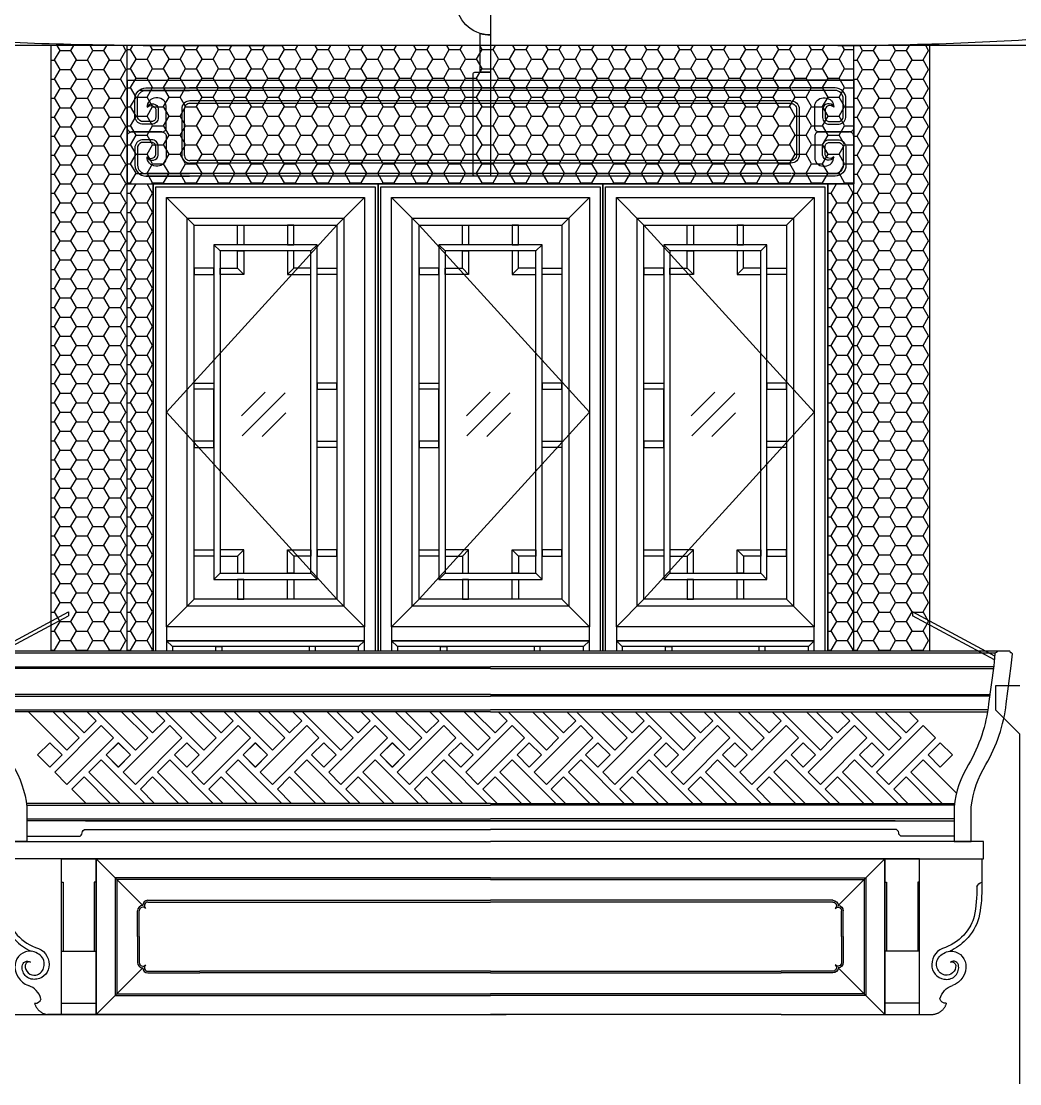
# Model space of a CAD drawing. Extents: x 296441 to 853063, y 459050 to 1117990.
# Drawn here: x 637593 to 640479, y 1002063 to 1005133 of the extents above; entities that cross this region are included whole.
import ezdxf
from ezdxf.xclip import XClip

# ---------------------------------------------------------------- set-up
doc = ezdxf.new("R2010")
doc.units = 0
doc.header["$LTSCALE"] = 1000
doc.header["$XCLIPFRAME"] = 0
doc.linetypes.add('CENTER2', pattern=[28.575, 19.05, -3.175, 3.175, -3.175])
for name, color, linetype in [('00-景观-剖', 6, 'Continuous'), ('1.5铝板', 3, 'Continuous'), ('17-ELEV$0$G-XREF', 2, 'Continuous'), ('95', 95, 'Continuous'), ('E2-E3-ELEV-N$0$A-ELEV-HEVY', 2, 'Continuous'), ('E2-E3-ELEV-N$0$A-ELEV-MEDM', 4, 'Continuous'), ('E2-E3-ELEV-N$0$A-ELEV-MEDM-HEVY', 2, 'Continuous'), ('E2-E3-ELEV-N$0$A-ELEV-THIN', 144, 'Continuous'), ('E2-E3-ELEV-N$0$A-ELEV-THIN-GRAY', 252, 'Continuous'), ('E2-E3-ELEV-N$0$LPM540255$0$A-ELEV-MEDM', 4, 'Continuous'), ('E2-E3-ELEV-N$0$LPM540255$0$A-ELEV-THIN', 144, 'Continuous'), ('E2-E3-ELEV-N$0$LPM540255$0$A-ELEV-THIN-GRAY', 252, 'Continuous'), ('E2-E3-ELEV-N$0$LPM540255$0$A-WALL', 1, 'Continuous'), ('E2-E3-ELEV-N$0$！！！修改标记', 2, 'Continuous'), ('G-GRID', 8, 'CENTER2'), ('ZT1_通用--填充---PM、LM、DY、JD', 8, 'Continuous'), ('主框线', 4, 'Continuous'), ('副框内口线', 6, 'Continuous'), ('花格栅', 6, 'Continuous'), ('铝合金花格条', 5, 'Continuous')]:
    doc.layers.add(name, color=color, linetype=linetype)

# ---------------------------------------------------------------- blocks, each defined once
blk = doc.blocks.new('E2-E3-ELEV-N$0$歇山-标准侧')
at = {"layer": 'E2-E3-ELEV-N$0$A-ELEV-MEDM'}
for p, q in [((1989.6, 1181.6), (2057, 1181.6)), ((2057.9, 1153.9), (2057.5, 1176.4)), ((1930, 964.4), (1944.8, 948.9)), ((1834.2, 826.5), (1831.5, 810.9)), ((1831.5, 810.9), (1852.7, 798.3)), ((1729.4, 714.6), (1753.6, 700.6)), ((1666.6, 563.8), (1666.6, 536.2)), ((1585.3, 507.6), (1573.8, 499.8)), ((1573.8, 499.8), (1576.4, 478.1)), ((1623.7, 507.6), (1585.3, 507.6)), ((1666.6, 536.2), (1623.7, 507.6)), ((1498.9, 476), (1498.9, 428.9)), ((1576.4, 478.1), (1502.1, 476)), ((1498.9, 428.9), (1528.9, 419.4)), ((1528.9, 426), (1655.5, 426)), ((1528.9, 426), (1528.9, 419.4)), ((1655.5, 426), (1689.1, 417)), ((1689.1, 417), (1689.1, 346.1)), ((1764.1, 316.6), (1689.1, 346.1)), ((1764.1, 316.6), (1740.8, 250.8)), ((1720.4, 211.1), (1720.4, 89.6)), ((1701, 89.6), (1701, 183.8)), ((1562.1, 124.6), (1424.6, 107.2)), ((1306.6, 94.4), (1295.3, 36.9)), ((1306.6, 94.4), (1295.3, 36.9)), ((1715.2, 84.4), (1706.2, 84.4)), ((1295.3, 36.9), (1135.9, 49.3)), ((1295.3, 36.9), (1135.9, 49.3))]:
    blk.add_line(p, q, dxfattribs=at)
for centre, radius, start, end in [((1412.3, 1468.3), 644.5, 296.267, 333.5834), ((2024.6, 1183.8), 35.1, 183.6621, 282.168), ((2030.6, 1176.4), 26.9, 273.0951, 11.218), ((2035.1, 1156.5), 23, 288.1452, 353.3521), ((2423.2, 6030.3), 5427.1, 244.538, 254.4881), ((1570.6, 1279.9), 478.2, 318.728, 341.962), ((2022.6, 1198.6), 66.9, 272.3393, 287.1228), ((1368.7, 1358.2), 706.8, 311.2015, 324.6093), ((1235.6, 1648.8), 888.1, 252.7199, 301.3494), ((1551.1, 1110), 433.7, 294.278, 314.0642), ((1716.7, 696), 37.1, 295.9837, 7.1725), ((1605.6, 677.5), 128.3, 298.9055, 353.3374), ((1852.8, 168.1), 139.2, 143.5574, 162.0138), ((1630.5, 190.9), 61.3, 328.2186, 12.1987), ((1635.7, 162), 68.8, 18.4564, 41.7333), ((1649.5, 160), 33.1, 292.6787, 357.5737), ((1581.4, 151.4), 33.1, 196.8426, 261.7376), ((1612, 136.2), 39.4, 206.3464, 264.8), ((1612, 136.2), 39.4, 206.3464, 264.8), ((1623.7, 137.7), 39.4, 289.6163, 348.0699), ((1329.8, 118), 33.1, 196.8426, 241.8882), ((1329.8, 118), 33.1, 241.8882, 261.7376), ((1329.8, 118), 33.1, 241.8882, 261.7376), ((1360.4, 102.8), 39.4, 206.3464, 264.8), ((1360.4, 102.8), 39.4, 206.3464, 264.8), ((1372, 104.3), 39.4, 289.6163, 348.0699), ((1372, 104.3), 39.4, 289.6163, 348.0699), ((1397.9, 126.6), 33.1, 292.6787, 323.9891), ((1397.9, 126.6), 33.1, 292.6787, 323.9891), ((1599.3, 66), 32.2, 39.0937, 73.4177), ((1599.3, 66), 32.2, 39.0937, 73.4177), ((1622.1, 207.5), 117.8, 269.0902, 269.5455), ((1653.5, 72.9), 32.2, 120.9986, 155.3226), ((1706.2, 89.6), 5.18, 180, 270), ((1715.2, 89.6), 5.18, 270, 0), ((1098.8, 79), 39.4, 201.9274, 217.2656), ((1098.8, 79), 39.4, 217.2656, 260.381), ((1080.7, 10), 32.2, 34.6748, 68.9987), ((1080.7, 10), 32.2, 34.6748, 68.9987), ((1135.3, 12.7), 32.2, 116.5797, 150.9036), ((1135.3, 12.7), 32.2, 116.5797, 150.9036), ((1110.6, 79.5), 39.4, 285.1974, 310.8833), ((1110.6, 79.5), 39.4, 285.1974, 310.8833), ((1110.6, 79.5), 39.4, 310.8833, 343.651), ((1347.6, 32.7), 32.2, 39.0937, 73.4177), ((1347.6, 32.7), 32.2, 39.0937, 73.4177), ((1401.9, 39.5), 32.2, 120.9986, 155.3226), ((1401.9, 39.5), 32.2, 120.9986, 155.3226)]:
    blk.add_arc(centre, radius, start, end, dxfattribs=at)
at = {"layer": 'E2-E3-ELEV-N$0$A-ELEV-MEDM-HEVY'}
blk.add_line((0, 0), (-500, 0), dxfattribs=at)
blk.add_line((0, 0), (-500, 0), dxfattribs=at)
for centre, radius, start, end in [((182.9, 7243.3), 7243.3, 275.86203, 277.01949), ((182.9, 7243.3), 7243.3, 275.86203, 277.01949), ((-27.1, 11903.9), 11903.9, 270.1306, 274.16152), ((-27.1, 11903.9), 11903.9, 274.16152, 274.57652)]:
    blk.add_arc(centre, radius, start, end, dxfattribs=at)
at = {"layer": 'E2-E3-ELEV-N$0$A-ELEV-THIN'}
for p, q in [((1930, 964.4), (1873.2, 964.4)), ((1873.2, 964.4), (1889.8, 948.9)), ((1944.8, 948.9), (1889.8, 948.9)), ((1760.7, 826.5), (1757.9, 810.9)), ((1831.5, 810.9), (1757.9, 810.9)), ((1834.2, 826.5), (1760.7, 826.5)), ((1772.7, 810.9), (1794, 798.3)), ((1852.7, 798.3), (1794, 798.3)), ((1729.4, 714.6), (1649.5, 714.6)), ((1649.5, 714.6), (1673.2, 700.6)), ((1753.6, 700.6), (1673.2, 700.6)), ((1585.2, 564.8), (1585.2, 536.2)), ((1585.2, 563.8), (1666.6, 563.8)), ((1522, 521.8), (1487.6, 499.4)), ((1573.8, 499.8), (1487.6, 499.4)), ((1487.6, 499.4), (1490.2, 477.8)), ((1532.7, 507.6), (1522, 521.8)), ((1585.2, 536.2), (1532.7, 507.6)), ((1585.3, 507.6), (1532.7, 507.6)), ((1666.6, 536.2), (1585.2, 536.2)), ((1412.6, 483.9), (1412.6, 425.1)), ((1493.4, 477.8), (1415.8, 483.9)), ((1502.1, 476), (1415.8, 483.9)), ((1528.9, 383.2), (1412.6, 425.1)), ((1557.9, 417), (1528.9, 426)), ((1528.9, 419.4), (1528.9, 383.2)), ((1557.9, 417), (1689.1, 417)), ((1557.9, 345.5), (1557.9, 417)), ((1637.7, 314.6), (1557.9, 345.5)), ((1637.9, 314.7), (1661.1, 248.9)), ((1685.8, 210), (1720.4, 211.1))]:
    blk.add_line(p, q, dxfattribs=at)
for centre, radius, start, end in [((1265.2, 1495.1), 807, 304.9694, 334.205), ((2023, 1177.7), 45.9, 227.1987, 272.8577), ((2227.8, 5625.9), 5073.7, 244.7639, 255.3306), ((2153, 5437.1), 4846.3, 244.5611, 255.6448), ((2169.9, 5481.5), 4945.2, 244.7138, 255.5346), ((2411.4, 6101.8), 5632.4, 245.2293, 254.6869), ((1454.3, 1294.2), 555.8, 300.6141, 321.598), ((1454.3, 1294.2), 555.8, 300.6141, 321.598), ((3025.7, 8396.8), 8145.8, 248.26406, 254.95819), ((1225.7, 1692.4), 1015, 253.8281, 300.2713), ((1236.1, 1663.4), 964.3, 252.8269, 300.65), ((1560.8, 1145.6), 396.2, 296.7526, 302.3415), ((1222.4, 1673.1), 1021.4, 253.6324, 300.3363), ((1417.9, 1283.9), 614.2, 288.5699, 307.7603), ((1224.4, 1630.9), 1007.4, 252.645, 292.7201), ((1636.4, 696), 37.1, 295.9837, 7.1725), ((1525.2, 677.5), 128.3, 298.9055, 353.3374), ((1202.5, 1453), 967.6, 252.5103, 293.4317), ((1459.7, 337.3), 99.6, 66.8014, 118.1739), ((1624.2, 198), 161.7, 66.3667, 114.2237), ((1701.7, 228.1), 107.6, 90.1962, 126.5113), ((1702.2, 202.9), 61.6, 90.8149, 131.7765), ((1201.7, -70.2), 559.4, 29.8066, 34.7832), ((1703.2, 206.5), 58.1, 49.6797, 91.8697)]:
    blk.add_arc(centre, radius, start, end, dxfattribs=at)
blk = doc.blocks.new('E2-E3-ELEV-N$0$LPM540255$0$回纹头1A-E')
at = {"layer": 'E2-E3-ELEV-N$0$LPM540255$0$A-ELEV-MEDM'}
for p, q in [((0, 0), (120, 0)), ((0, 0), (0, -200)), ((0, -200), (120, -200))]:
    blk.add_line(p, q, dxfattribs=at)
at = {"layer": 'E2-E3-ELEV-N$0$LPM540255$0$A-ELEV-THIN'}
for points in [[(0, -92, 0.414214), (8, -100), (67, -100), (8, -100), (67, -100, 0.414214), (75, -92), (75, -50.4, 0.414214), (59, -34.4), (55, -34.4, 0.427294), (38.5, -52.4, -0.596512), (55, -56), (55, -72, -0.414214), (47, -80), (31, -80, -0.344543), (20, -72), (20, -36, -0.414213), (36, -20), (120, -20)], [(121, -45, 0.414214), (110, -56), (110, -144, 0.414214), (121, -155, 0.414214)], [(0, -108, -0.414214), (8, -100), (67, -100), (8, -100), (67, -100, -0.414214), (75, -108), (75, -149.6, -0.414214), (59, -165.6), (55, -165.6, -0.427294), (38.5, -147.6, 0.596512), (55, -144), (55, -128, 0.414214), (47, -120), (31, -120, 0.344543), (20, -128), (20, -164, 0.414213), (36, -180), (120, -180)]]:
    blk.add_lwpolyline(points, format="xyb", dxfattribs=at)
at = {"layer": 'E2-E3-ELEV-N$0$LPM540255$0$A-ELEV-THIN-GRAY'}
for points in [[(38.5, -51.3, -0.720193), (60, -55.4), (60, -72, -0.414214), (47, -85), (31, -85, -0.369393), (15, -72), (15, -36, -0.414213), (36, -15), (120, -15)], [(121, -40, 0.414214), (105, -56), (105, -144, 0.414214), (121, -160)], [(38.5, -148.7, 0.720193), (60, -144.6), (60, -128, 0.414214), (47, -115), (31, -115, 0.369393), (15, -128), (15, -164, 0.414213), (36, -185), (120, -185)]]:
    blk.add_lwpolyline(points, format="xyb", dxfattribs=at)
blk = doc.blocks.new('*U779')
at = {"layer": 'E2-E3-ELEV-N$0$A-ELEV-MEDM'}
for p, q in [((3, 300), (2100, 300)), ((3, 0), (2100, 0))]:
    blk.add_line(p, q, dxfattribs=at)
at = {"layer": 'E2-E3-ELEV-N$0$LPM540255$0$A-ELEV-THIN'}
for p, q in [((1918.5, 270), (33.6, 270)), ((1918.5, 232.5), (181.5, 232.5)), ((1918.5, 67.5), (181.5, 67.5)), ((1918.5, 30), (54, 30))]:
    blk.add_line(p, q, dxfattribs=at)
at = {"layer": 'E2-E3-ELEV-N$0$LPM540255$0$A-ELEV-THIN-GRAY'}
for p, q in [((1918.5, 277.5), (180, 277.5)), ((1918.5, 240), (181.5, 240)), ((1918.5, 60), (181.5, 60)), ((1918.5, 22.5), (54, 22.5))]:
    blk.add_line(p, q, dxfattribs=at)
at = {"layer": 'E2-E3-ELEV-N$0$LPM540255$0$A-WALL', "yscale": 1.500000000000582, "zscale": 1.500000000000582}
for p, xscale in [((0, 300), 1.500000000000582), ((2100, 300), -1.500000000000582)]:
    blk.add_blockref('E2-E3-ELEV-N$0$LPM540255$0$回纹头1A-E', p, dxfattribs=dict(at, xscale=xscale))
blk = doc.blocks.new('E2-E3-ELEV-N$0$木牛腿1-E1')
at = {"layer": 'E2-E3-ELEV-N$0$A-ELEV-MEDM'}
for p, q in [((-7061.3, -100), (-7061.3, -188.2)), ((-7061.3, -100), (-7061.3, -183.7)), ((-6851.3, -100), (-7061.3, -100)), ((-6851.3, -550), (-6851.3, -100)), ((-7061.3, -167.4), (-7061.3, -167.4)), ((-6851.3, -550), (-6921.3, -550)), ((-6851.3, -550), (-6851.3, -550))]:
    blk.add_line(p, q, dxfattribs=at)
for centre, radius, start, end in [((-6666.3, -190.6), 395, 179.6459, 191.6372), ((-6910, -227.7), 149.5, 196.5578, 225.1977), ((-6910.1, -234.9), 144.4, 223.2207, 245.8458), ((-6971, -411.7), 45.1, 87.7087, 170.9062), ((-6957.2, -410.9), 58.6, 173.8547, 250.5784), ((-6994.8, -519.6), 56.4, 15.8434, 71.3549), ((-6957.2, -500.3), 17.2, 264.1152, 346.871), ((-6916.5, -506.4), 43.9, 194.5171, 263.6929)]:
    blk.add_arc(centre, radius, start, end, dxfattribs=at)
at = {"layer": 'E2-E3-ELEV-N$0$A-ELEV-THIN-GRAY'}
for points in [[(-7047.6, -181), (-7047.6, -180.9, 0.045546), (-7039.8, -267.1, 0.097102), (-7015.3, -313.2, 0.132336), (-6956.2, -356.5, 0.076381)], [(-6956.2, -356.5, -0.355172), (-6917, -405.9, -0.371242), (-6952.2, -447.5, -0.520724), (-6994.6, -410.5, -0.601047), (-6971.2, -398.3, 0.447552), (-6986.3, -408.1, 0.457914), (-6955.2, -436.7, 0.505938), (-6936.1, -385.8, 0.175527), (-6969.2, -366.6, 0.232503)]]:
    blk.add_lwpolyline(points, format="xyb", dxfattribs=at)
blk.add_arc((-7067.7, -187.6), 21.2, 18.1847, 72.6099, dxfattribs=at)
blk = doc.blocks.new('E2-E3-ELEV-N$0$美人靠1-E')
at = {"layer": 'E2-E3-ELEV-N$0$A-ELEV-MEDM', "ltscale": 0.1}
blk.add_lwpolyline([(-115, 508), (-119, 542, -0.370651), (-113, 545, -0.499609), (-110, 550), (-79, 550, -0.140378), (-76, 550, -0.281838), (-74, 546, -0.396874), (-68, 542), (-65, 508), (-50, 398, 0.101584), (8, 222, -0.112631), (50, 100), (50, 0), (0, 0), (0, 100, 0.10801), (-42, 222, -0.101584), (-101, 398)], format="xyb", close=True, dxfattribs=at)
at = {"layer": 'E2-E3-ELEV-N$0$A-ELEV-THIN'}
for p, q in [((-68, 535), (170, 663.5)), ((-67, 525), (170, 652.3))]:
    blk.add_line(p, q, dxfattribs=at)
at = {"layer": 'E2-E3-ELEV-N$0$A-ELEV-THIN', "ltscale": 0.1}
blk.add_line((170, 663.5), (170, 652.3), dxfattribs=at)
blk = doc.blocks.new('E2-E3-ELEV-N$0$木牛腿1-E2')
at = {"layer": 'E2-E3-ELEV-N$0$A-ELEV-MEDM'}
blk.add_lwpolyline([(0, 450), (100, 450), (100, 0), (0, 0)], close=True, dxfattribs=at)
at = {"layer": 'E2-E3-ELEV-N$0$A-ELEV-THIN'}
for p, q in [((0, 382.6), (5, 382.6)), ((5, 382.6), (5, 183)), ((100, 382.6), (95, 382.6)), ((95, 382.6), (95, 183)), ((0, 183), (100, 183)), ((0, 33), (100, 33))]:
    blk.add_line(p, q, dxfattribs=at)
blk = doc.blocks.new('E2-E3-ELEV-N$0$芽头1-E')
at = {"layer": 'E2-E3-ELEV-N$0$A-ELEV-THIN'}
blk.add_lwpolyline([(170, 50), (0, 50), (0, 5), (150, 5, 0.414214), (160, 15, -0.414214), (170, 25)], format="xyb", dxfattribs=at)
blk = doc.blocks.new('E2-E3-ELEV-N$0$镶板450-E')
at = {"layer": 'E2-E3-ELEV-N$0$A-ELEV-MEDM'}
blk.add_lwpolyline([(300, 0), (0, 0), (0, 450), (300, 450)], dxfattribs=at)
at = {"layer": 'E2-E3-ELEV-N$0$A-ELEV-THIN'}
blk.add_lwpolyline([(300, 390), (60, 390), (60, 60), (300, 60)], dxfattribs=at)
at = {"layer": 'E2-E3-ELEV-N$0$A-ELEV-THIN', "ltscale": 0.1}
for points in [[(150, 325), (300, 325)], [(125, 225), (125, 300)], [(125, 225), (125, 150)], [(150, 125), (300, 125)]]:
    blk.add_lwpolyline(points, dxfattribs=at)
for centre, start, end in [((135.5, 299.6), 43.2913, 177.9571), ((150.3, 314.5), 91.7994, 226.9566), ((135.5, 150.4), 182.0429, 316.7087), ((150.3, 135.5), 133.0434, 268.2006)]:
    blk.add_arc(centre, 10.5, start, end, dxfattribs=at)
at = {"layer": 'E2-E3-ELEV-N$0$A-ELEV-THIN-GRAY', "ltscale": 0.1}
for p, q in [((135, 315), (0, 450)), ((135, 135), (0, 0))]:
    blk.add_line(p, q, dxfattribs=at)
for points in [[(300, 395), (55, 395), (55, 55), (300, 55)], [(150, 330), (300, 330)], [(120, 225), (120, 300)], [(120, 225), (120, 150)], [(150, 120), (300, 120)]]:
    blk.add_lwpolyline(points, dxfattribs=at)
for centre, start, end in [((135, 300), 90, 180), ((150, 315), 90, 180), ((135, 150), 180, 270), ((150, 135), 180, 270)]:
    blk.add_arc(centre, 15, start, end, dxfattribs=at)
blk = doc.blocks.new('E2-E3-ELEV-N$0$花饰1-E')
at = {"layer": 'E2-E3-ELEV-N$0$A-ELEV-THIN'}
for p, q in [((-166, 265), (-55.1, 154.1)), ((-19.8, 189.5), (-95.3, 265)), ((-5.6, 203.6), (-67, 265)), ((3.7, 265), (29.7, 239)), ((43.8, 224.9), (-90.5, 90.5)), ((29.7, 239), (-5.6, 203.6)), ((43.8, 224.9), (79.2, 189.5)), ((-55.1, 55.1), (79.2, 189.5)), ((-19.8, 189.5), (-55.1, 154.1)), ((-104.6, 175.4), (-140, 140)), ((-104.6, 175.4), (-69.3, 140)), ((58, 140), (93.3, 175.4)), ((93.3, 175.4), (128.7, 140)), ((-140, 140), (-104.6, 104.6)), ((-69.3, 140), (-104.6, 104.6)), ((8.5, 90.5), (43.8, 125.9)), ((43.8, 125.9), (169.7, 0)), ((58, 140), (93.3, 104.6)), ((128.7, 140), (93.3, 104.6)), ((-90.5, 90.5), (-55.1, 55.1)), ((-41, 41), (-5.6, 76.4)), ((-5.6, 76.4), (70.7, 0)), ((8.5, 90.5), (99, 0)), ((-41, 41), (0, 0))]:
    blk.add_line(p, q, dxfattribs=at)
blk = doc.blocks.new('E2-E3-ELEV-N$0$飞砖-E')
at = {"layer": 'E2-E3-ELEV-N$0$A-ELEV-HEVY'}
blk.add_lwpolyline([(0, 0), (70, 0), (70, -70), (0, -140)], dxfattribs=at)
blk = doc.blocks.new('20191021144535')
at = {"layer": '00-景观-剖', "ltscale": 0.04}
blk.add_lwpolyline([(-25, 387.9, -1), (-25, 587.9), (-25, 387.9)], format="xyb", dxfattribs=at)
at = {"layer": '00-景观-剖'}
blk.add_lwpolyline([(-25, 387.9), (-25, 280), (-55, 280), (-55, 392.5)], dxfattribs=at)
blk.add_lwpolyline([(-55, 392.5, 0.076321), (-25, 387.9)], format="xyb", dxfattribs=at)
blk.add_lwpolyline([(-75, -15), (-75, 275, -0.414214), (-70, 280), (-25, 280), (-25, -20), (-70, -20, -0.414214)], format="xyb", close=True, dxfattribs=at)
blk = doc.blocks.new('单层玻璃')
at = {"layer": '95'}
for p, q in [((-1.217, -0.085), (0.085, 1.217)), ((-1.183, -1.183), (1.183, 1.183)), ((-0.085, -1.217), (1.217, 0.085))]:
    blk.add_line(p, q, dxfattribs=at)
blk = doc.blocks.new('20200401145639')
at = {"color": 8}
for p, q in [((118.8, -118.8), (39, -39)), ((531.2, -118.8), (611, -39)), ((768.8, -118.8), (689, -39)), ((1181.2, -118.8), (1261, -39)), ((1418.8, -118.8), (1339, -39)), ((1831.2, -118.8), (1911, -39)), ((118.8, -1200.2), (39, -1280)), ((531.2, -1200.2), (611, -1280)), ((768.8, -1200.2), (689, -1280)), ((1181.2, -1200.2), (1261, -1280)), ((1418.8, -1200.2), (1339, -1280)), ((1831.2, -1200.2), (1911, -1280)), ((56, -1337), (39, -1320)), ((594, -1337), (611, -1320)), ((706, -1337), (689, -1320)), ((1244, -1337), (1261, -1320)), ((1356, -1337), (1339, -1320)), ((1894, -1337), (1911, -1320)), ((56, -1844), (39, -1861)), ((594, -1844), (611, -1861)), ((706, -1844), (689, -1861)), ((1244, -1844), (1261, -1861)), ((1356, -1844), (1339, -1861)), ((1894, -1844), (1911, -1861))]:
    blk.add_line(p, q, dxfattribs=at)
at = {"ltscale": 1000}
blk.add_lwpolyline([(0, -1900), (1950, -1900), (1950, 0), (0, 0)], close=True, dxfattribs=at)
for points in [[(39, -39), (611, -39), (611, -1280), (39, -1280)], [(689, -39), (1261, -39), (1261, -1280), (689, -1280)], [(1339, -39), (1911, -39), (1911, -1280), (1339, -1280)], [(611, -1320), (611, -1280), (39, -1280), (39, -1320)], [(1261, -1320), (1261, -1280), (689, -1280), (689, -1320)], [(1911, -1320), (1911, -1280), (1339, -1280), (1339, -1320)]]:
    blk.add_lwpolyline(points, close=True)
for points in [[(531.2, -118.8), (39, -659.5), (531.2, -1200.2)], [(768.8, -118.8), (1261, -659.5), (768.8, -1200.2)], [(1418.8, -118.8), (1911, -659.5), (1418.8, -1200.2)]]:
    blk.add_lwpolyline(points, dxfattribs=at)
at = {"color": 2, "ltscale": 250}
for points in [[(531.2, -1200.2), (118.8, -1200.2), (118.8, -118.8), (531.2, -118.8)], [(1181.2, -1200.2), (768.8, -1200.2), (768.8, -118.8), (1181.2, -118.8)], [(1831.2, -1200.2), (1418.8, -1200.2), (1418.8, -118.8), (1831.2, -118.8)], [(594, -1337), (56, -1337), (56, -1844), (594, -1844)], [(1244, -1337), (706, -1337), (706, -1844), (1244, -1844)], [(1894, -1337), (1356, -1337), (1356, -1844), (1894, -1844)]]:
    blk.add_lwpolyline(points, close=True, dxfattribs=at)
at = {"layer": '1.5铝板', "ltscale": 250}
for points in [[(611, -1320), (39, -1320), (39, -1861), (611, -1861)], [(1261, -1320), (689, -1320), (689, -1861), (1261, -1861)], [(1911, -1320), (1339, -1320), (1339, -1861), (1911, -1861)]]:
    blk.add_lwpolyline(points, close=True, dxfattribs=at)
at = {"layer": '主框线'}
for points in [[(8, -8), (642, -8), (642, -1892), (8, -1892)], [(658, -8), (1292, -8), (1292, -1892), (658, -1892)], [(1308, -8), (1942, -8), (1942, -1892), (1308, -1892)]]:
    blk.add_lwpolyline(points, close=True, dxfattribs=at)
at = {"layer": '副框内口线', "ltscale": 40}
for points in [[(0, 0), (650, 0), (650, -1900), (0, -1900)], [(650, 0), (1300, 0), (1300, -1900), (650, -1900)], [(1300, 0), (1950, 0), (1950, -1900), (1300, -1900)]]:
    blk.add_lwpolyline(points, close=True, dxfattribs=at)
at = {"layer": '花格栅', "color": 6, "ltscale": 250}
for points in [[(551.2, -1220.2), (98.8, -1220.2), (98.8, -98.8), (551.2, -98.8)], [(1201.2, -1220.2), (748.8, -1220.2), (748.8, -98.8), (1201.2, -98.8)], [(1851.2, -1220.2), (1398.8, -1220.2), (1398.8, -98.8), (1851.2, -98.8)]]:
    blk.add_lwpolyline(points, close=True, dxfattribs=at)
at = {"layer": '铝合金花格条'}
for p, q in [((175.8, -743.5), (175.8, -593.5)), ((474.2, -743.5), (474.2, -593.5)), ((825.8, -743.5), (825.8, -593.5)), ((1124.2, -743.5), (1124.2, -593.5)), ((1475.8, -743.5), (1475.8, -593.5)), ((1774.2, -743.5), (1774.2, -593.5))]:
    blk.add_line(p, q, dxfattribs=at)
for points in [[(243.8, -118.8), (261.8, -118.8), (261.8, -175.8), (243.8, -175.8)], [(406.2, -118.8), (388.2, -118.8), (388.2, -175.8), (406.2, -175.8)], [(893.8, -118.8), (911.8, -118.8), (911.8, -175.8), (893.8, -175.8)], [(1056.2, -118.8), (1038.2, -118.8), (1038.2, -175.8), (1056.2, -175.8)], [(1543.8, -118.8), (1561.8, -118.8), (1561.8, -175.8), (1543.8, -175.8)], [(1706.2, -118.8), (1688.2, -118.8), (1688.2, -175.8), (1706.2, -175.8)], [(474.2, -175.8), (175.8, -175.8), (175.8, -1143.2), (474.2, -1143.2)], [(1124.2, -175.8), (825.8, -175.8), (825.8, -1143.2), (1124.2, -1143.2)], [(1774.2, -175.8), (1475.8, -175.8), (1475.8, -1143.2), (1774.2, -1143.2)], [(456.2, -193.8), (193.8, -193.8), (193.8, -1125.2), (456.2, -1125.2)], [(1106.2, -193.8), (843.8, -193.8), (843.8, -1125.2), (1106.2, -1125.2)], [(1756.2, -193.8), (1493.8, -193.8), (1493.8, -1125.2), (1756.2, -1125.2)], [(118.8, -243.8), (118.8, -261.8), (175.8, -261.8), (175.8, -243.8)], [(531.2, -243.8), (531.2, -261.8), (474.2, -261.8), (474.2, -243.8)], [(768.8, -243.8), (768.8, -261.8), (825.8, -261.8), (825.8, -243.8)], [(1181.2, -243.8), (1181.2, -261.8), (1124.2, -261.8), (1124.2, -243.8)], [(1418.8, -243.8), (1418.8, -261.8), (1475.8, -261.8), (1475.8, -243.8)], [(1831.2, -243.8), (1831.2, -261.8), (1774.2, -261.8), (1774.2, -243.8)], [(175.8, -593.5), (118.8, -593.5), (118.8, -575.5), (175.8, -575.5)], [(474.2, -593.5), (531.2, -593.5), (531.2, -575.5), (474.2, -575.5)], [(825.8, -593.5), (768.8, -593.5), (768.8, -575.5), (825.8, -575.5)], [(1124.2, -593.5), (1181.2, -593.5), (1181.2, -575.5), (1124.2, -575.5)], [(1475.8, -593.5), (1418.8, -593.5), (1418.8, -575.5), (1475.8, -575.5)], [(1774.2, -593.5), (1831.2, -593.5), (1831.2, -575.5), (1774.2, -575.5)], [(175.8, -743.5), (118.8, -743.5), (118.8, -761.5), (175.8, -761.5)], [(474.2, -743.5), (531.2, -743.5), (531.2, -761.5), (474.2, -761.5)], [(825.8, -743.5), (768.8, -743.5), (768.8, -761.5), (825.8, -761.5)], [(1124.2, -743.5), (1181.2, -743.5), (1181.2, -761.5), (1124.2, -761.5)], [(1475.8, -743.5), (1418.8, -743.5), (1418.8, -761.5), (1475.8, -761.5)], [(1774.2, -743.5), (1831.2, -743.5), (1831.2, -761.5), (1774.2, -761.5)], [(118.8, -1075.2), (118.8, -1057.2), (175.8, -1057.2), (175.8, -1075.2)], [(531.2, -1075.2), (531.2, -1057.2), (474.2, -1057.2), (474.2, -1075.2)], [(768.8, -1075.2), (768.8, -1057.2), (825.8, -1057.2), (825.8, -1075.2)], [(1181.2, -1075.2), (1181.2, -1057.2), (1124.2, -1057.2), (1124.2, -1075.2)], [(1418.8, -1075.2), (1418.8, -1057.2), (1475.8, -1057.2), (1475.8, -1075.2)], [(1831.2, -1075.2), (1831.2, -1057.2), (1774.2, -1057.2), (1774.2, -1075.2)], [(243.8, -1200.2), (261.8, -1200.2), (261.8, -1143.2), (243.8, -1143.2)], [(406.2, -1200.2), (388.2, -1200.2), (388.2, -1143.2), (406.2, -1143.2)], [(893.8, -1200.2), (911.8, -1200.2), (911.8, -1143.2), (893.8, -1143.2)], [(1056.2, -1200.2), (1038.2, -1200.2), (1038.2, -1143.2), (1056.2, -1143.2)], [(1543.8, -1200.2), (1561.8, -1200.2), (1561.8, -1143.2), (1543.8, -1143.2)], [(1706.2, -1200.2), (1688.2, -1200.2), (1688.2, -1143.2), (1706.2, -1143.2)], [(181, -1337), (199, -1337), (199, -1394), (181, -1394)], [(469, -1337), (451, -1337), (451, -1394), (469, -1394)], [(831, -1337), (849, -1337), (849, -1394), (831, -1394)], [(1119, -1337), (1101, -1337), (1101, -1394), (1119, -1394)], [(1481, -1337), (1499, -1337), (1499, -1394), (1481, -1394)], [(1769, -1337), (1751, -1337), (1751, -1394), (1769, -1394)], [(537, -1394), (537, -1787), (113, -1787), (113, -1394)], [(519, -1412), (519, -1769), (131, -1769), (131, -1412)], [(1187, -1394), (1187, -1787), (763, -1787), (763, -1394)], [(1169, -1412), (1169, -1769), (781, -1769), (781, -1412)], [(1837, -1394), (1837, -1787), (1413, -1787), (1413, -1394)], [(1819, -1412), (1819, -1769), (1431, -1769), (1431, -1412)], [(56, -1462), (56, -1480), (113, -1480), (113, -1462)], [(594, -1462), (594, -1480), (537, -1480), (537, -1462)], [(706, -1462), (706, -1480), (763, -1480), (763, -1462)], [(1244, -1462), (1244, -1480), (1187, -1480), (1187, -1462)], [(1356, -1462), (1356, -1480), (1413, -1480), (1413, -1462)], [(1894, -1462), (1894, -1480), (1837, -1480), (1837, -1462)], [(56, -1719), (56, -1701), (113, -1701), (113, -1719)], [(594, -1719), (594, -1701), (537, -1701), (537, -1719)], [(706, -1719), (706, -1701), (763, -1701), (763, -1719)], [(1244, -1719), (1244, -1701), (1187, -1701), (1187, -1719)], [(1356, -1719), (1356, -1701), (1413, -1701), (1413, -1719)], [(1894, -1719), (1894, -1701), (1837, -1701), (1837, -1719)], [(181, -1844), (199, -1844), (199, -1787), (181, -1787)], [(469, -1844), (451, -1844), (451, -1787), (469, -1787)], [(831, -1844), (849, -1844), (849, -1787), (831, -1787)], [(1119, -1844), (1101, -1844), (1101, -1787), (1119, -1787)], [(1481, -1844), (1499, -1844), (1499, -1787), (1481, -1787)], [(1769, -1844), (1751, -1844), (1751, -1787), (1769, -1787)]]:
    blk.add_lwpolyline(points, close=True, dxfattribs=at)
for points in [[(193.8, -193.8), (175.8, -175.8)], [(456.2, -193.8), (474.2, -175.8)], [(843.8, -193.8), (825.8, -175.8)], [(1106.2, -193.8), (1124.2, -175.8)], [(1493.8, -193.8), (1475.8, -175.8)], [(1756.2, -193.8), (1774.2, -175.8)], [(261.8, -261.8), (243.8, -243.8), (243.8, -193.8), (261.8, -193.8), (261.8, -261.8), (193.8, -261.8), (193.8, -243.8), (243.8, -243.8)], [(388.2, -261.8), (406.2, -243.8), (406.2, -193.8), (388.2, -193.8), (388.2, -261.8), (456.2, -261.8), (456.2, -243.8), (406.2, -243.8)], [(911.8, -261.8), (893.8, -243.8), (893.8, -193.8), (911.8, -193.8), (911.8, -261.8), (843.8, -261.8), (843.8, -243.8), (893.8, -243.8)], [(1038.2, -261.8), (1056.2, -243.8), (1056.2, -193.8), (1038.2, -193.8), (1038.2, -261.8), (1106.2, -261.8), (1106.2, -243.8), (1056.2, -243.8)], [(1561.8, -261.8), (1543.8, -243.8), (1543.8, -193.8), (1561.8, -193.8), (1561.8, -261.8), (1493.8, -261.8), (1493.8, -243.8), (1543.8, -243.8)], [(1688.2, -261.8), (1706.2, -243.8), (1706.2, -193.8), (1688.2, -193.8), (1688.2, -261.8), (1756.2, -261.8), (1756.2, -243.8), (1706.2, -243.8)], [(261.8, -1057.2), (243.8, -1075.2), (243.8, -1125.2), (261.8, -1125.2), (261.8, -1057.2), (193.8, -1057.2), (193.8, -1075.2), (243.8, -1075.2)], [(388.2, -1057.2), (406.2, -1075.2), (406.2, -1125.2), (388.2, -1125.2), (388.2, -1057.2), (456.2, -1057.2), (456.2, -1075.2), (406.2, -1075.2)], [(911.8, -1057.2), (893.8, -1075.2), (893.8, -1125.2), (911.8, -1125.2), (911.8, -1057.2), (843.8, -1057.2), (843.8, -1075.2), (893.8, -1075.2)], [(1038.2, -1057.2), (1056.2, -1075.2), (1056.2, -1125.2), (1038.2, -1125.2), (1038.2, -1057.2), (1106.2, -1057.2), (1106.2, -1075.2), (1056.2, -1075.2)], [(1561.8, -1057.2), (1543.8, -1075.2), (1543.8, -1125.2), (1561.8, -1125.2), (1561.8, -1057.2), (1493.8, -1057.2), (1493.8, -1075.2), (1543.8, -1075.2)], [(1688.2, -1057.2), (1706.2, -1075.2), (1706.2, -1125.2), (1688.2, -1125.2), (1688.2, -1057.2), (1756.2, -1057.2), (1756.2, -1075.2), (1706.2, -1075.2)], [(193.8, -1125.2), (175.8, -1143.2)], [(456.2, -1125.2), (474.2, -1143.2)], [(843.8, -1125.2), (825.8, -1143.2)], [(1106.2, -1125.2), (1124.2, -1143.2)], [(1493.8, -1125.2), (1475.8, -1143.2)], [(1756.2, -1125.2), (1774.2, -1143.2)], [(131, -1412), (113, -1394)], [(199, -1480), (181, -1462), (131, -1462), (131, -1480), (199, -1480), (199, -1412), (181, -1412), (181, -1462)], [(451, -1480), (469, -1462), (519, -1462), (519, -1480), (451, -1480), (451, -1412), (469, -1412), (469, -1462)], [(519, -1412), (537, -1394)], [(781, -1412), (763, -1394)], [(849, -1480), (831, -1462), (781, -1462), (781, -1480), (849, -1480), (849, -1412), (831, -1412), (831, -1462)], [(1101, -1480), (1119, -1462), (1169, -1462), (1169, -1480), (1101, -1480), (1101, -1412), (1119, -1412), (1119, -1462)], [(1169, -1412), (1187, -1394)], [(1431, -1412), (1413, -1394)], [(1499, -1480), (1481, -1462), (1431, -1462), (1431, -1480), (1499, -1480), (1499, -1412), (1481, -1412), (1481, -1462)], [(1751, -1480), (1769, -1462), (1819, -1462), (1819, -1480), (1751, -1480), (1751, -1412), (1769, -1412), (1769, -1462)], [(1819, -1412), (1837, -1394)], [(199, -1701), (181, -1719), (131, -1719), (131, -1701), (199, -1701), (199, -1769), (181, -1769), (181, -1719)], [(451, -1701), (469, -1719), (519, -1719), (519, -1701), (451, -1701), (451, -1769), (469, -1769), (469, -1719)], [(849, -1701), (831, -1719), (781, -1719), (781, -1701), (849, -1701), (849, -1769), (831, -1769), (831, -1719)], [(1101, -1701), (1119, -1719), (1169, -1719), (1169, -1701), (1101, -1701), (1101, -1769), (1119, -1769), (1119, -1719)], [(1499, -1701), (1481, -1719), (1431, -1719), (1431, -1701), (1499, -1701), (1499, -1769), (1481, -1769), (1481, -1719)], [(1751, -1701), (1769, -1719), (1819, -1719), (1819, -1701), (1751, -1701), (1751, -1769), (1769, -1769), (1769, -1719)]]:
    blk.add_lwpolyline(points, dxfattribs=at)
at = {"xscale": 52.5, "yscale": 52.5, "zscale": 52.5, "rotation": 180}
for p in [(319.3, -665.9), (969.3, -665.9), (1619.3, -665.9), (319.3, -1608.4), (969.3, -1608.4), (1619.3, -1608.4)]:
    blk.add_blockref('单层玻璃', p, dxfattribs=at)
blk = doc.blocks.new('E2-E3-ELEV-N')
at = {"layer": 'ZT1_通用--填充---PM、LM、DY、JD', "ltscale": 1000}
h = blk.add_hatch(dxfattribs=at)
h.set_pattern_fill('HONEY', color=256, scale=20)
h.set_pattern_definition([(0, (529.995, 7950), (47.625, 27.4963), [31.75, -63.5]), (120, (529.995, 7950), (-47.625, 27.4963), [31.75, -63.5]), (60, (529.995, 7950), (6e-06, 54.9926), [-63.5, 31.75])])
h.paths.add_polyline_path([(750, 7950), (530, 7950), (530, 9700), (750, 9700)])
h = blk.add_hatch(dxfattribs=at)
h.set_pattern_fill('HONEY', color=256, scale=20)
h.set_pattern_definition([(0, (749.995, 9300), (47.625, 27.4963), [31.75, -63.5]), (120, (749.995, 9300), (-47.625, 27.4963), [31.75, -63.5]), (60, (749.995, 9300), (6e-06, 54.9926), [-63.5, 31.75])])
h.paths.add_polyline_path([(2850, 9300), (750, 9300), (750, 9700), (2850, 9700)])
h = blk.add_hatch(dxfattribs=at)
h.set_pattern_fill('HONEY', color=256, scale=20)
h.set_pattern_definition([(0, (2850.005, 7950), (47.625, 27.4963), [31.75, -63.5]), (120, (2850.005, 7950), (-47.625, 27.4963), [31.75, -63.5]), (60, (2850.005, 7950), (6e-06, 54.9926), [-63.5, 31.75])])
h.paths.add_polyline_path([(2850, 7950), (3070, 7950), (3070, 9700), (2850, 9700)])
h = blk.add_hatch(dxfattribs=at)
h.set_pattern_fill('HONEY', color=256, scale=20)
h.set_pattern_definition([(0, (749.995, 7950), (47.625, 27.4963), [31.75, -63.5]), (120, (749.995, 7950), (-47.625, 27.4963), [31.75, -63.5]), (60, (749.995, 7950), (6e-06, 54.9926), [-63.5, 31.75])])
h.paths.add_polyline_path([(750, 7950), (825, 7950), (825, 9300), (750, 9300)])
h = blk.add_hatch(dxfattribs=at)
h.set_pattern_fill('HONEY', color=256, scale=20)
h.set_pattern_definition([(0, (2775, 7950), (47.625, 27.4963), [31.75, -63.5]), (120, (2775, 7950), (-47.625, 27.4963), [31.75, -63.5]), (60, (2775, 7950), (6e-06, 54.9926), [-63.5, 31.75])])
h.paths.add_polyline_path([(2775, 9300), (2850, 9300), (2850, 7950), (2775, 7950)])
at = {"layer": 'E2-E3-ELEV-N$0$A-ELEV-HEVY'}
for p, q in [((4470, 9700), (-6870, 9700)), ((3330, 6700), (3330, 7710))]:
    blk.add_line(p, q, dxfattribs=at)
at = {"layer": 'E2-E3-ELEV-N$0$A-ELEV-HEVY', "ltscale": 0.1}
for points in [[(750, 7350), (1800, 7350), (375, 7350), (375, 7400), (1800, 7400)], [(2850, 7350), (1800, 7350), (3225, 7350), (3225, 7400), (1800, 7400)]]:
    blk.add_lwpolyline(points, dxfattribs=at)
at = {"layer": 'E2-E3-ELEV-N$0$A-ELEV-MEDM'}
for p, q in [((530, 7950), (530, 9700)), ((750, 7950), (750, 9700)), ((2850, 7950), (2850, 9700)), ((3070, 7950), (3070, 9700)), ((750, 9300), (2850, 9300)), ((825, 7950), (825, 9300)), ((2775, 7950), (2775, 9300)), ((3266, 7950), (334, 7950)), ((1800, 7900), (346.1, 7900)), ((1800, 7900), (3253.9, 7900)), ((1800, 7825), (356.3, 7825)), ((1800, 7825), (3243.7, 7825)), ((1800, 7775), (363.3, 7775)), ((1800, 7775), (3236.7, 7775)), ((1800, 7510), (458.7, 7510)), ((1800, 7510), (3141.3, 7510)), ((1800, 7460), (460, 7460)), ((1800, 7460), (3140, 7460)), ((965, 7350), (1800, 7350)), ((2635, 7350), (1800, 7350)), ((700, 6900), (660, 6900)), ((960, 6900), (1800, 6900)), ((2640, 6900), (1800, 6900)), ((2900, 6900), (2940, 6900))]:
    blk.add_line(p, q, dxfattribs=at)
at = {"layer": 'E2-E3-ELEV-N$0$A-ELEV-THIN'}
for p, q in [((2840.9, 7775), (2951.8, 7664.1)), ((2987.1, 7699.5), (2911.6, 7775)), ((3001.3, 7713.6), (2939.9, 7775)), ((3010.6, 7775), (3036.6, 7749)), ((3036.6, 7749), (3001.3, 7713.6)), ((3050.8, 7734.9), (2916.4, 7600.5)), ((3050.8, 7734.9), (3086.1, 7699.5)), ((2902.3, 7685.4), (2866.9, 7650)), ((2902.3, 7685.4), (2937.6, 7650)), ((2951.8, 7565.1), (3086.1, 7699.5)), ((2987.1, 7699.5), (2951.8, 7664.1)), ((3064.9, 7650), (3100.3, 7685.4)), ((3100.3, 7685.4), (3135.6, 7650)), ((2866.9, 7650), (2902.3, 7614.6)), ((2937.6, 7650), (2902.3, 7614.6)), ((3064.9, 7650), (3100.3, 7614.6)), ((3135.6, 7650), (3100.3, 7614.6)), ((3015.4, 7600.5), (3050.8, 7635.9)), ((3050.8, 7635.9), (3147.1, 7539.6)), ((2916.4, 7600.5), (2951.8, 7565.1)), ((2965.9, 7551), (3001.3, 7586.4)), ((3001.3, 7586.4), (3077.6, 7510)), ((3015.4, 7600.5), (3105.9, 7510)), ((2965.9, 7551), (3006.9, 7510)), ((629.9, 7460), (1800, 7460)), ((630, 7435), (1800, 7435)), ((2970.1, 7460), (1800, 7460)), ((2970, 7435), (1800, 7435)), ((1800, 7290.1), (960, 7290)), ((1800, 7290.1), (2640, 7290)), ((960, 6960), (1800, 6960.1)), ((2640, 6960), (1800, 6960.1))]:
    blk.add_line(p, q, dxfattribs=at)
at = {"layer": 'E2-E3-ELEV-N$0$A-ELEV-THIN', "ltscale": 0.1}
for p, q in [((960, 7225), (1800, 7225.1)), ((2640, 7225), (1800, 7225.1)), ((1800, 7025.1), (960, 7025)), ((1800, 7025.1), (2640, 7025))]:
    blk.add_line(p, q, dxfattribs=at)
at = {"layer": 'E2-E3-ELEV-N$0$A-ELEV-THIN-GRAY', "ltscale": 0.1}
for p, q in [((340.1, 7945), (3259.9, 7945)), ((345.4, 7905), (1800, 7905)), ((3254.6, 7905), (1800, 7905)), ((357, 7820), (1800, 7820)), ((3243, 7820), (1800, 7820)), ((362.5, 7780), (1800, 7780)), ((3237.5, 7780), (1800, 7780)), ((459.4, 7505), (1800, 7505)), ((3140.6, 7505), (1800, 7505)), ((460, 7465), (1800, 7465)), ((3140, 7465), (1800, 7465)), ((1800, 7295.1), (960, 7295)), ((1800, 7295.1), (2640, 7295)), ((960, 7230), (1800, 7230.1)), ((2640, 7230), (1800, 7230.1)), ((1800, 7020.1), (960, 7020)), ((1800, 7020.1), (2640, 7020)), ((960, 6955), (1800, 6955.1)), ((2640, 6955), (1800, 6955.1))]:
    blk.add_line(p, q, dxfattribs=at)
at = {"ltscale": 1000}
blk.add_blockref('20191021144535', (1825, 9342.5), dxfattribs=at)
ref = blk.add_blockref('20200401145639', (825, 9300), dxfattribs=at)
XClip(ref).set_block_clipping_path([(0, -1349.999999993), (1950.000000007, 0)])
blk.add_blockref('E2-E3-ELEV-N$0$美人靠1-E', (410, 7400))
at = {"xscale": -1}
blk.add_blockref('E2-E3-ELEV-N$0$美人靠1-E', (3190, 7400), dxfattribs=at)
at = {"layer": 'E2-E3-ELEV-N$0$A-ELEV-HEVY'}
blk.add_blockref('*U779', (750, 9300), dxfattribs=at)
at = {"layer": 'E2-E3-ELEV-N$0$A-ELEV-HEVY', "xscale": -1}
blk.add_blockref('E2-E3-ELEV-N$0$飞砖-E', (3330, 7850), dxfattribs=at)
at = {"layer": 'E2-E3-ELEV-N$0$A-ELEV-MEDM', "ltscale": 0.1, "yscale": 0.8, "zscale": 0.8}
for p, xscale in [((796.3, 9700), -0.8), ((2803.7, 9700), 0.8)]:
    blk.add_blockref('E2-E3-ELEV-N$0$歇山-标准侧', p, dxfattribs=dict(at, xscale=xscale))
at = {"layer": 'E2-E3-ELEV-N$0$A-ELEV-MEDM', "extrusion": (0, 0, -1)}
ref = blk.add_blockref('E2-E3-ELEV-N$0$木牛腿1-E1', (-7441.3, 7450), dxfattribs=dict(at, xscale=-1, zscale=-1))
XClip(ref).set_block_clipping_path([(-7116.0124632946, -550.0011574014), (-6881.3312210036, -100.0011849257)])
at = {"layer": 'E2-E3-ELEV-N$0$A-ELEV-MEDM'}
blk.add_blockref('E2-E3-ELEV-N$0$木牛腿1-E2', (560, 6900), dxfattribs=at)
at = {"layer": 'E2-E3-ELEV-N$0$A-ELEV-MEDM', "xscale": -1}
blk.add_blockref('E2-E3-ELEV-N$0$木牛腿1-E2', (3040, 6900), dxfattribs=at)
at = {"layer": 'E2-E3-ELEV-N$0$A-ELEV-MEDM', "extrusion": (0, 0, -1)}
ref = blk.add_blockref('E2-E3-ELEV-N$0$木牛腿1-E1', (3841.3, 7450), dxfattribs=dict(at, zscale=-1))
XClip(ref).set_block_clipping_path([(-7116.0124632946, -550.0011574014), (-6881.3312210036, -100.0011849257)])
at = {"layer": 'E2-E3-ELEV-N$0$A-ELEV-THIN'}
for name, p in [('E2-E3-ELEV-N$0$花饰1-E', (631, 7510)), ('E2-E3-ELEV-N$0$花饰1-E', (829, 7510)), ('E2-E3-ELEV-N$0$花饰1-E', (1027, 7510)), ('E2-E3-ELEV-N$0$花饰1-E', (1225, 7510)), ('E2-E3-ELEV-N$0$花饰1-E', (1423, 7510)), ('E2-E3-ELEV-N$0$花饰1-E', (1621, 7510)), ('E2-E3-ELEV-N$0$花饰1-E', (1819, 7510)), ('E2-E3-ELEV-N$0$花饰1-E', (2017, 7510)), ('E2-E3-ELEV-N$0$花饰1-E', (2215, 7510)), ('E2-E3-ELEV-N$0$花饰1-E', (2413, 7510)), ('E2-E3-ELEV-N$0$花饰1-E', (2610.9, 7510)), ('E2-E3-ELEV-N$0$花饰1-E', (2808.9, 7510)), ('E2-E3-ELEV-N$0$芽头1-E', (460, 7410))]:
    blk.add_blockref(name, p, dxfattribs=at)
at = {"layer": 'E2-E3-ELEV-N$0$A-ELEV-THIN', "xscale": -1}
blk.add_blockref('E2-E3-ELEV-N$0$芽头1-E', (3140, 7410), dxfattribs=at)
at = {"layer": 'E2-E3-ELEV-N$0$！！！修改标记'}
blk.add_blockref('E2-E3-ELEV-N$0$镶板450-E', (660, 6900), dxfattribs=at)
at = {"layer": 'E2-E3-ELEV-N$0$！！！修改标记', "xscale": -1}
blk.add_blockref('E2-E3-ELEV-N$0$镶板450-E', (2940, 6900), dxfattribs=at)

msp = doc.modelspace()

# ---------------------------------------------------------------- linework, layer by layer
at = {"layer": 'G-GRID'}
msp.add_line((591369.1, 1002263.1), (665188.8, 1002263.1), dxfattribs=at)

# ---------------------------------------------------------------- block references
at = {"layer": '17-ELEV$0$G-XREF', "color": 1}
msp.add_blockref('E2-E3-ELEV-N', (637149.1, 995363.1), dxfattribs=at)

doc.saveas('drawing.dxf')
